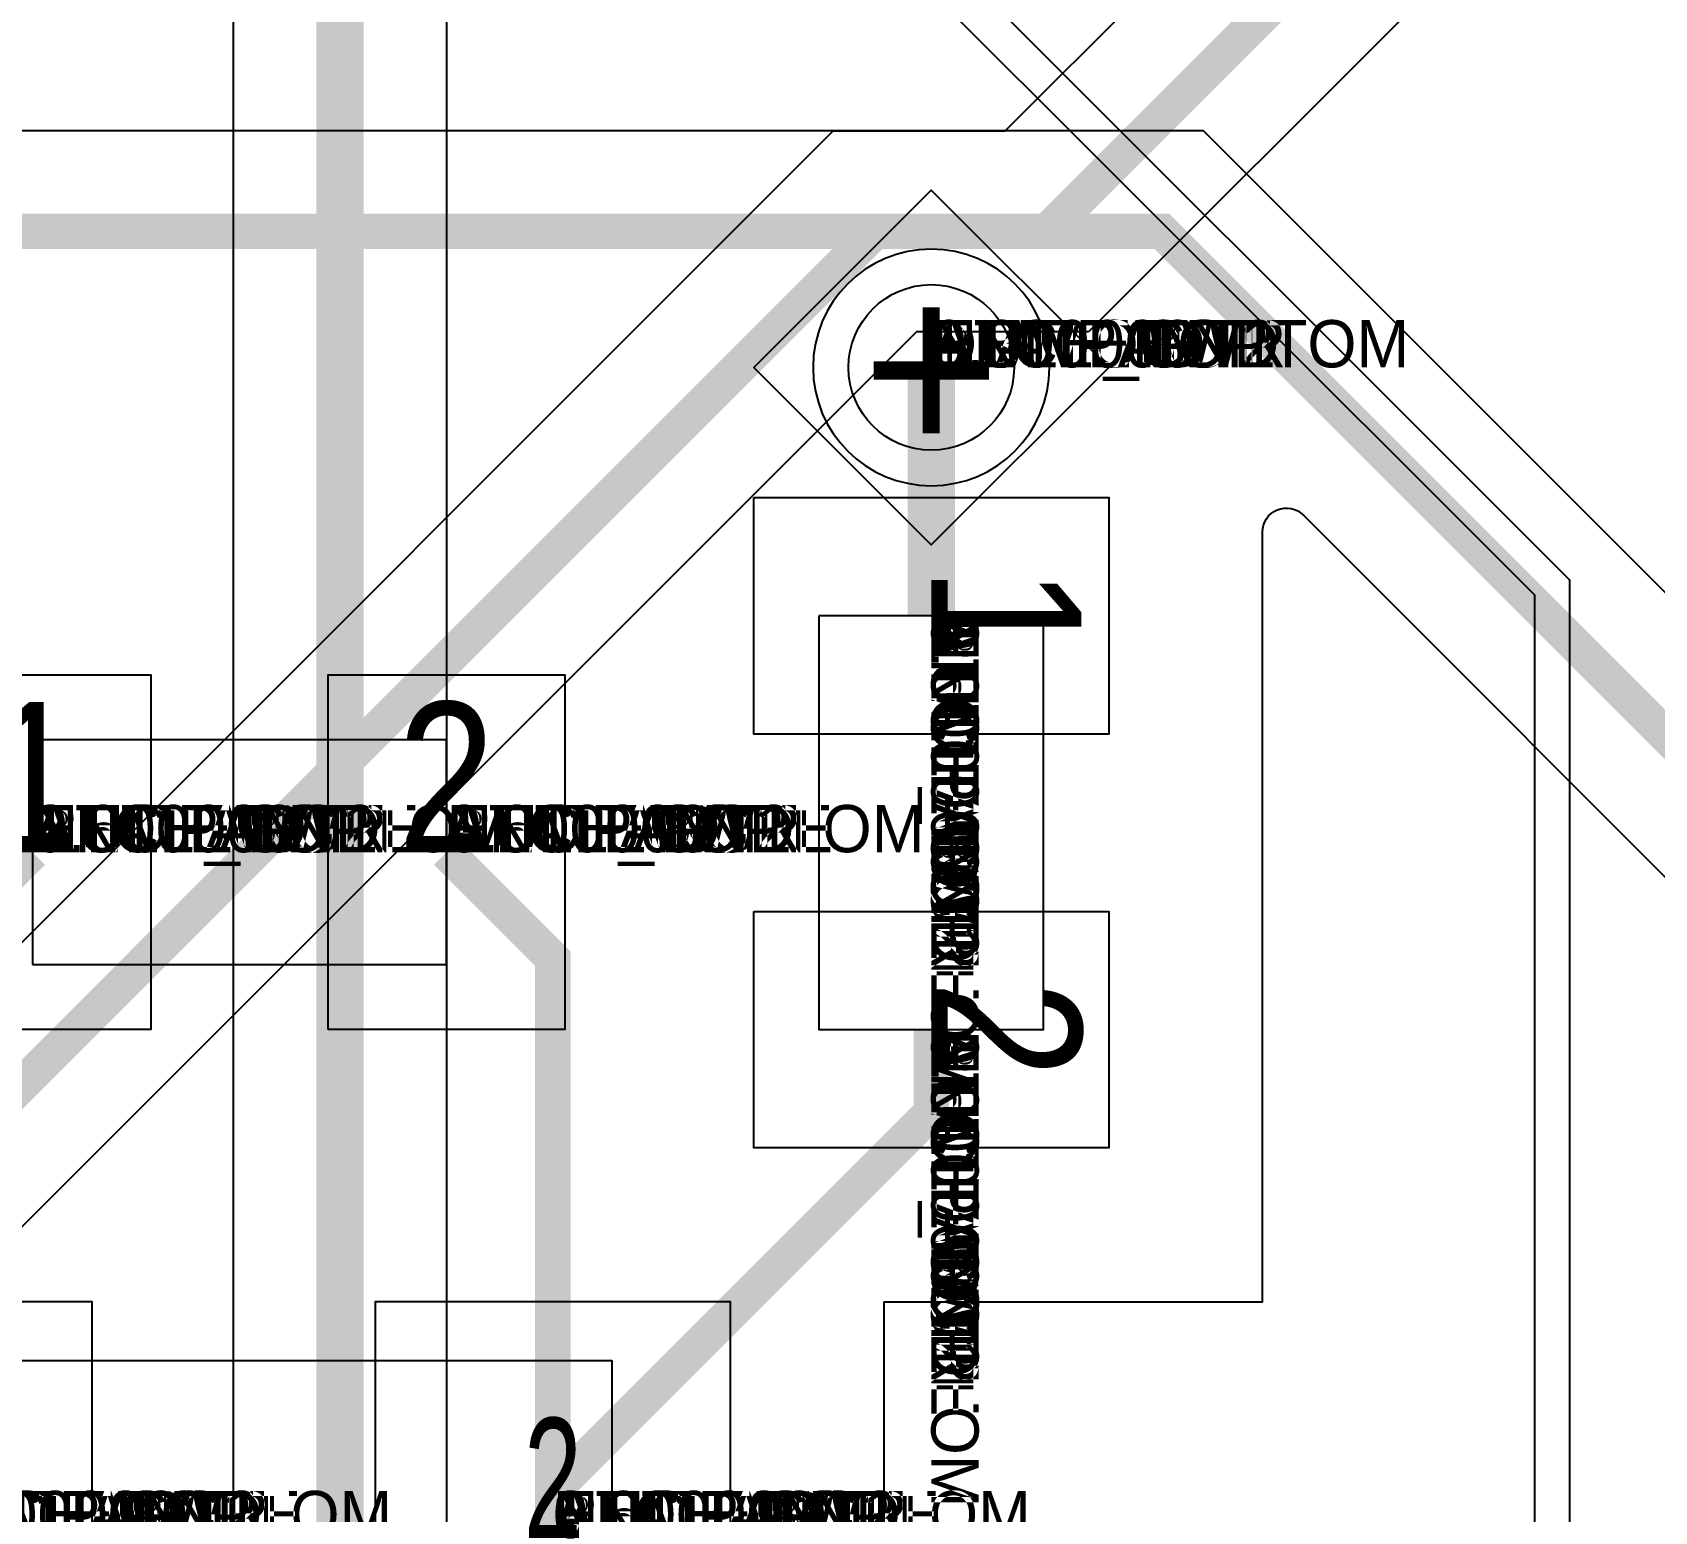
# Model space of a CAD drawing. Extents: x 0 to 323, y 0 to 320.
# Drawn here: x 112.25 to 119.11, y 73.71 to 79.97 of the extents above; entities that cross this region are included whole.
import ezdxf
from ezdxf.enums import TextEntityAlignment as Align

# ---------------------------------------------------------------- set-up
doc = ezdxf.new("R2010")
doc.units = 0
doc.header["$MEASUREMENT"] = 0
doc.layers.get('0').update_dxf_attribs({"linetype": 'CONTINUOUS'})
for name, color, linetype in [('CDN_FIGURES', 7, 'CONTINUOUS'), ('ETCH_BOTTOM', 7, 'CONTINUOUS'), ('ETCH_GND', 3, 'CONTINUOUS'), ('ETCH_INT1', 4, 'CONTINUOUS'), ('ETCH_INT2', 5, 'CONTINUOUS'), ('ETCH_PWR', 6, 'CONTINUOUS'), ('ETCH_TOP', 2, 'CONTINUOUS'), ('MANUFACTURING_NCLEGEND-1-6', 8, 'CONTINUOUS'), ('PACKAGE_GEOMETRY_ASSEMBLY_TOP', 11, 'CONTINUOUS'), ('PACKAGE_GEOMETRY_PIN_NUMBER', 9, 'CONTINUOUS')]:
    doc.layers.add(name, color=color, linetype=linetype)

# ---------------------------------------------------------------- blocks, each defined once
blk = doc.blocks.new('PAD_INFO')
for tag in ['SHAPE_TYPE', 'PAD_HEIGHT', 'PAD_LAYER', 'PAD_TYPE', 'PAD_WIDTH']:
    blk.add_attdef(tag, (0, 0), '', height=0.2)
at = {"flags": 2}
blk.add_attdef('CDN_TYPE', (0, 0), '', height=0.2, dxfattribs=at)
blk = doc.blocks.new('DRILL_INFO')
at = {"flags": 2}
blk.add_attdef('CDN_TYPE', (0, 0), '', height=0.2, dxfattribs=at)
for tag in ['FSHAPE', 'FCHAR', 'DRILL_HEIGHT', 'DIAMETER', 'PLATED', 'DRILL_WIDTH']:
    blk.add_attdef(tag, (0, 0), '', height=0.2)
blk = doc.blocks.new('VIA0700X0300')
at = {"layer": 'ETCH_BOTTOM'}
blk.add_circle((0, 0), 0.35, dxfattribs=at)
at = {"layer": 'ETCH_GND'}
blk.add_circle((0, 0), 0.35, dxfattribs=at)
at = {"layer": 'ETCH_INT1'}
blk.add_circle((0, 0), 0.35, dxfattribs=at)
at = {"layer": 'ETCH_INT2'}
blk.add_circle((0, 0), 0.35, dxfattribs=at)
at = {"layer": 'ETCH_PWR'}
blk.add_circle((0, 0), 0.35, dxfattribs=at)
at = {"layer": 'ETCH_TOP'}
blk.add_circle((0, 0), 0.35, dxfattribs=at)
ref = blk.add_blockref('PAD_INFO', (0, 0))
ref.add_attrib('PAD_LAYER', 'ETCH_TOP', (0, 0), dxfattribs={"height": 0.2})
ref.add_attrib('SHAPE_TYPE', 'NULL', (0, 0), dxfattribs={"height": 0.2})
ref.add_attrib('PAD_TYPE', 'ANTIPAD', (0, 0), dxfattribs={"height": 0.2})
ref.add_attrib('PAD_WIDTH', '0.000000', (0, 0), dxfattribs={"height": 0.2})
ref.add_attrib('PAD_HEIGHT', '0.000000', (0, 0), dxfattribs={"height": 0.2})
ref = blk.add_blockref('PAD_INFO', (0, 0))
ref.add_attrib('PAD_LAYER', 'ETCH_GND', (0, 0), dxfattribs={"height": 0.2})
ref.add_attrib('SHAPE_TYPE', 'NULL', (0, 0), dxfattribs={"height": 0.2})
ref.add_attrib('PAD_TYPE', 'ANTIPAD', (0, 0), dxfattribs={"height": 0.2})
ref.add_attrib('PAD_WIDTH', '0.000000', (0, 0), dxfattribs={"height": 0.2})
ref.add_attrib('PAD_HEIGHT', '0.000000', (0, 0), dxfattribs={"height": 0.2})
ref = blk.add_blockref('PAD_INFO', (0, 0))
ref.add_attrib('PAD_LAYER', 'ETCH_INT1', (0, 0), dxfattribs={"height": 0.2})
ref.add_attrib('SHAPE_TYPE', 'NULL', (0, 0), dxfattribs={"height": 0.2})
ref.add_attrib('PAD_TYPE', 'ANTIPAD', (0, 0), dxfattribs={"height": 0.2})
ref.add_attrib('PAD_WIDTH', '0.000000', (0, 0), dxfattribs={"height": 0.2})
ref.add_attrib('PAD_HEIGHT', '0.000000', (0, 0), dxfattribs={"height": 0.2})
ref = blk.add_blockref('PAD_INFO', (0, 0))
ref.add_attrib('PAD_LAYER', 'ETCH_INT2', (0, 0), dxfattribs={"height": 0.2})
ref.add_attrib('SHAPE_TYPE', 'NULL', (0, 0), dxfattribs={"height": 0.2})
ref.add_attrib('PAD_TYPE', 'ANTIPAD', (0, 0), dxfattribs={"height": 0.2})
ref.add_attrib('PAD_WIDTH', '0.000000', (0, 0), dxfattribs={"height": 0.2})
ref.add_attrib('PAD_HEIGHT', '0.000000', (0, 0), dxfattribs={"height": 0.2})
ref = blk.add_blockref('PAD_INFO', (0, 0))
ref.add_attrib('PAD_LAYER', 'ETCH_PWR', (0, 0), dxfattribs={"height": 0.2})
ref.add_attrib('SHAPE_TYPE', 'NULL', (0, 0), dxfattribs={"height": 0.2})
ref.add_attrib('PAD_TYPE', 'ANTIPAD', (0, 0), dxfattribs={"height": 0.2})
ref.add_attrib('PAD_WIDTH', '0.000000', (0, 0), dxfattribs={"height": 0.2})
ref.add_attrib('PAD_HEIGHT', '0.000000', (0, 0), dxfattribs={"height": 0.2})
ref = blk.add_blockref('PAD_INFO', (0, 0))
ref.add_attrib('PAD_LAYER', 'ETCH_BOTTOM', (0, 0), dxfattribs={"height": 0.2})
ref.add_attrib('SHAPE_TYPE', 'NULL', (0, 0), dxfattribs={"height": 0.2})
ref.add_attrib('PAD_TYPE', 'ANTIPAD', (0, 0), dxfattribs={"height": 0.2})
ref.add_attrib('PAD_WIDTH', '0.000000', (0, 0), dxfattribs={"height": 0.2})
ref.add_attrib('PAD_HEIGHT', '0.000000', (0, 0), dxfattribs={"height": 0.2})
ref = blk.add_blockref('PAD_INFO', (0, 0))
ref.add_attrib('PAD_LAYER', 'ETCH_TOP', (0, 0), dxfattribs={"height": 0.2})
ref.add_attrib('SHAPE_TYPE', 'NULL', (0, 0), dxfattribs={"height": 0.2})
ref.add_attrib('PAD_TYPE', 'THERMAL', (0, 0), dxfattribs={"height": 0.2})
ref.add_attrib('PAD_WIDTH', '0.000000', (0, 0), dxfattribs={"height": 0.2})
ref.add_attrib('PAD_HEIGHT', '0.000000', (0, 0), dxfattribs={"height": 0.2})
ref = blk.add_blockref('PAD_INFO', (0, 0))
ref.add_attrib('PAD_LAYER', 'ETCH_GND', (0, 0), dxfattribs={"height": 0.2})
ref.add_attrib('SHAPE_TYPE', 'NULL', (0, 0), dxfattribs={"height": 0.2})
ref.add_attrib('PAD_TYPE', 'THERMAL', (0, 0), dxfattribs={"height": 0.2})
ref.add_attrib('PAD_WIDTH', '0.000000', (0, 0), dxfattribs={"height": 0.2})
ref.add_attrib('PAD_HEIGHT', '0.000000', (0, 0), dxfattribs={"height": 0.2})
ref = blk.add_blockref('PAD_INFO', (0, 0))
ref.add_attrib('PAD_LAYER', 'ETCH_INT1', (0, 0), dxfattribs={"height": 0.2})
ref.add_attrib('SHAPE_TYPE', 'NULL', (0, 0), dxfattribs={"height": 0.2})
ref.add_attrib('PAD_TYPE', 'THERMAL', (0, 0), dxfattribs={"height": 0.2})
ref.add_attrib('PAD_WIDTH', '0.000000', (0, 0), dxfattribs={"height": 0.2})
ref.add_attrib('PAD_HEIGHT', '0.000000', (0, 0), dxfattribs={"height": 0.2})
ref = blk.add_blockref('PAD_INFO', (0, 0))
ref.add_attrib('PAD_LAYER', 'ETCH_INT2', (0, 0), dxfattribs={"height": 0.2})
ref.add_attrib('SHAPE_TYPE', 'NULL', (0, 0), dxfattribs={"height": 0.2})
ref.add_attrib('PAD_TYPE', 'THERMAL', (0, 0), dxfattribs={"height": 0.2})
ref.add_attrib('PAD_WIDTH', '0.000000', (0, 0), dxfattribs={"height": 0.2})
ref.add_attrib('PAD_HEIGHT', '0.000000', (0, 0), dxfattribs={"height": 0.2})
ref = blk.add_blockref('PAD_INFO', (0, 0))
ref.add_attrib('PAD_LAYER', 'ETCH_PWR', (0, 0), dxfattribs={"height": 0.2})
ref.add_attrib('SHAPE_TYPE', 'NULL', (0, 0), dxfattribs={"height": 0.2})
ref.add_attrib('PAD_TYPE', 'THERMAL', (0, 0), dxfattribs={"height": 0.2})
ref.add_attrib('PAD_WIDTH', '0.000000', (0, 0), dxfattribs={"height": 0.2})
ref.add_attrib('PAD_HEIGHT', '0.000000', (0, 0), dxfattribs={"height": 0.2})
ref = blk.add_blockref('PAD_INFO', (0, 0))
ref.add_attrib('PAD_LAYER', 'ETCH_BOTTOM', (0, 0), dxfattribs={"height": 0.2})
ref.add_attrib('SHAPE_TYPE', 'NULL', (0, 0), dxfattribs={"height": 0.2})
ref.add_attrib('PAD_TYPE', 'THERMAL', (0, 0), dxfattribs={"height": 0.2})
ref.add_attrib('PAD_WIDTH', '0.000000', (0, 0), dxfattribs={"height": 0.2})
ref.add_attrib('PAD_HEIGHT', '0.000000', (0, 0), dxfattribs={"height": 0.2})
ref = blk.add_blockref('PAD_INFO', (0, 0))
ref.add_attrib('PAD_LAYER', 'ETCH_TOP', (0, 0), dxfattribs={"height": 0.2})
ref.add_attrib('SHAPE_TYPE', 'CIRCLE', (0, 0), dxfattribs={"height": 0.2})
ref.add_attrib('PAD_TYPE', 'REGULAR', (0, 0), dxfattribs={"height": 0.2})
ref.add_attrib('PAD_WIDTH', '0.700000', (0, 0), dxfattribs={"height": 0.2})
ref.add_attrib('PAD_HEIGHT', '0.700000', (0, 0), dxfattribs={"height": 0.2})
ref = blk.add_blockref('PAD_INFO', (0, 0))
ref.add_attrib('PAD_LAYER', 'ETCH_GND', (0, 0), dxfattribs={"height": 0.2})
ref.add_attrib('SHAPE_TYPE', 'CIRCLE', (0, 0), dxfattribs={"height": 0.2})
ref.add_attrib('PAD_TYPE', 'REGULAR', (0, 0), dxfattribs={"height": 0.2})
ref.add_attrib('PAD_WIDTH', '0.700000', (0, 0), dxfattribs={"height": 0.2})
ref.add_attrib('PAD_HEIGHT', '0.700000', (0, 0), dxfattribs={"height": 0.2})
ref = blk.add_blockref('PAD_INFO', (0, 0))
ref.add_attrib('PAD_LAYER', 'ETCH_INT1', (0, 0), dxfattribs={"height": 0.2})
ref.add_attrib('SHAPE_TYPE', 'CIRCLE', (0, 0), dxfattribs={"height": 0.2})
ref.add_attrib('PAD_TYPE', 'REGULAR', (0, 0), dxfattribs={"height": 0.2})
ref.add_attrib('PAD_WIDTH', '0.700000', (0, 0), dxfattribs={"height": 0.2})
ref.add_attrib('PAD_HEIGHT', '0.700000', (0, 0), dxfattribs={"height": 0.2})
ref = blk.add_blockref('PAD_INFO', (0, 0))
ref.add_attrib('PAD_LAYER', 'ETCH_INT2', (0, 0), dxfattribs={"height": 0.2})
ref.add_attrib('SHAPE_TYPE', 'CIRCLE', (0, 0), dxfattribs={"height": 0.2})
ref.add_attrib('PAD_TYPE', 'REGULAR', (0, 0), dxfattribs={"height": 0.2})
ref.add_attrib('PAD_WIDTH', '0.700000', (0, 0), dxfattribs={"height": 0.2})
ref.add_attrib('PAD_HEIGHT', '0.700000', (0, 0), dxfattribs={"height": 0.2})
ref = blk.add_blockref('PAD_INFO', (0, 0))
ref.add_attrib('PAD_LAYER', 'ETCH_PWR', (0, 0), dxfattribs={"height": 0.2})
ref.add_attrib('SHAPE_TYPE', 'CIRCLE', (0, 0), dxfattribs={"height": 0.2})
ref.add_attrib('PAD_TYPE', 'REGULAR', (0, 0), dxfattribs={"height": 0.2})
ref.add_attrib('PAD_WIDTH', '0.700000', (0, 0), dxfattribs={"height": 0.2})
ref.add_attrib('PAD_HEIGHT', '0.700000', (0, 0), dxfattribs={"height": 0.2})
ref = blk.add_blockref('PAD_INFO', (0, 0))
ref.add_attrib('PAD_LAYER', 'ETCH_BOTTOM', (0, 0), dxfattribs={"height": 0.2})
ref.add_attrib('SHAPE_TYPE', 'CIRCLE', (0, 0), dxfattribs={"height": 0.2})
ref.add_attrib('PAD_TYPE', 'REGULAR', (0, 0), dxfattribs={"height": 0.2})
ref.add_attrib('PAD_WIDTH', '0.700000', (0, 0), dxfattribs={"height": 0.2})
ref.add_attrib('PAD_HEIGHT', '0.700000', (0, 0), dxfattribs={"height": 0.2})
ref = blk.add_blockref('DRILL_INFO', (0, 0))
ref.add_attrib('DIAMETER', '0.300000', (0, 0), dxfattribs={"height": 0.2})
ref.add_attrib('PLATED', 'PLATED', (0, 0), dxfattribs={"height": 0.2})
ref.add_attrib('FSHAPE', 'DIAMOND', (0, 0), dxfattribs={"height": 0.2})
ref.add_attrib('FCHAR', '+', (0, 0), dxfattribs={"height": 0.2})
ref.add_attrib('DRILL_WIDTH', '1.500000', (0, 0), dxfattribs={"height": 0.2})
ref.add_attrib('DRILL_HEIGHT', '1.500000', (0, 0), dxfattribs={"height": 0.2})
for tag in ['CDN_TYPE', 'PIN']:
    blk.add_attdef(tag, (0, 0), '', height=0.2)
at = {"flags": 2}
for tag in ['PSTKNAME', 'BBV']:
    blk.add_attdef(tag, (0, 0), '', height=0.2, dxfattribs=at)
blk = doc.blocks.new('FIGURE_DIAMOND')
at = {"layer": 'CDN_FIGURES'}
blk.add_lwpolyline([(-0.5, 0), (0, 0.5), (0.5, 0), (0, -0.5)], close=True, dxfattribs=at)
blk = doc.blocks.new('RC1500X2000TS')
at = {"layer": 'ETCH_TOP'}
blk.add_lwpolyline([(-0.75, -1), (-0.75, 1), (0.75, 1), (0.75, -1)], close=True, dxfattribs=at)
ref = blk.add_blockref('PAD_INFO', (0, 0))
ref.add_attrib('PAD_LAYER', 'ETCH_TOP', (0, 0), dxfattribs={"height": 0.2})
ref.add_attrib('SHAPE_TYPE', 'NULL', (0, 0), dxfattribs={"height": 0.2})
ref.add_attrib('PAD_TYPE', 'ANTIPAD', (0, 0), dxfattribs={"height": 0.2})
ref.add_attrib('PAD_WIDTH', '0.000000', (0, 0), dxfattribs={"height": 0.2})
ref.add_attrib('PAD_HEIGHT', '0.000000', (0, 0), dxfattribs={"height": 0.2})
ref = blk.add_blockref('PAD_INFO', (0, 0))
ref.add_attrib('PAD_LAYER', 'ETCH_GND', (0, 0), dxfattribs={"height": 0.2})
ref.add_attrib('SHAPE_TYPE', 'NULL', (0, 0), dxfattribs={"height": 0.2})
ref.add_attrib('PAD_TYPE', 'ANTIPAD', (0, 0), dxfattribs={"height": 0.2})
ref.add_attrib('PAD_WIDTH', '0.000000', (0, 0), dxfattribs={"height": 0.2})
ref.add_attrib('PAD_HEIGHT', '0.000000', (0, 0), dxfattribs={"height": 0.2})
ref = blk.add_blockref('PAD_INFO', (0, 0))
ref.add_attrib('PAD_LAYER', 'ETCH_INT1', (0, 0), dxfattribs={"height": 0.2})
ref.add_attrib('SHAPE_TYPE', 'NULL', (0, 0), dxfattribs={"height": 0.2})
ref.add_attrib('PAD_TYPE', 'ANTIPAD', (0, 0), dxfattribs={"height": 0.2})
ref.add_attrib('PAD_WIDTH', '0.000000', (0, 0), dxfattribs={"height": 0.2})
ref.add_attrib('PAD_HEIGHT', '0.000000', (0, 0), dxfattribs={"height": 0.2})
ref = blk.add_blockref('PAD_INFO', (0, 0))
ref.add_attrib('PAD_LAYER', 'ETCH_INT2', (0, 0), dxfattribs={"height": 0.2})
ref.add_attrib('SHAPE_TYPE', 'NULL', (0, 0), dxfattribs={"height": 0.2})
ref.add_attrib('PAD_TYPE', 'ANTIPAD', (0, 0), dxfattribs={"height": 0.2})
ref.add_attrib('PAD_WIDTH', '0.000000', (0, 0), dxfattribs={"height": 0.2})
ref.add_attrib('PAD_HEIGHT', '0.000000', (0, 0), dxfattribs={"height": 0.2})
ref = blk.add_blockref('PAD_INFO', (0, 0))
ref.add_attrib('PAD_LAYER', 'ETCH_PWR', (0, 0), dxfattribs={"height": 0.2})
ref.add_attrib('SHAPE_TYPE', 'NULL', (0, 0), dxfattribs={"height": 0.2})
ref.add_attrib('PAD_TYPE', 'ANTIPAD', (0, 0), dxfattribs={"height": 0.2})
ref.add_attrib('PAD_WIDTH', '0.000000', (0, 0), dxfattribs={"height": 0.2})
ref.add_attrib('PAD_HEIGHT', '0.000000', (0, 0), dxfattribs={"height": 0.2})
ref = blk.add_blockref('PAD_INFO', (0, 0))
ref.add_attrib('PAD_LAYER', 'ETCH_BOTTOM', (0, 0), dxfattribs={"height": 0.2})
ref.add_attrib('SHAPE_TYPE', 'NULL', (0, 0), dxfattribs={"height": 0.2})
ref.add_attrib('PAD_TYPE', 'ANTIPAD', (0, 0), dxfattribs={"height": 0.2})
ref.add_attrib('PAD_WIDTH', '0.000000', (0, 0), dxfattribs={"height": 0.2})
ref.add_attrib('PAD_HEIGHT', '0.000000', (0, 0), dxfattribs={"height": 0.2})
ref = blk.add_blockref('PAD_INFO', (0, 0))
ref.add_attrib('PAD_LAYER', 'ETCH_TOP', (0, 0), dxfattribs={"height": 0.2})
ref.add_attrib('SHAPE_TYPE', 'NULL', (0, 0), dxfattribs={"height": 0.2})
ref.add_attrib('PAD_TYPE', 'THERMAL', (0, 0), dxfattribs={"height": 0.2})
ref.add_attrib('PAD_WIDTH', '0.000000', (0, 0), dxfattribs={"height": 0.2})
ref.add_attrib('PAD_HEIGHT', '0.000000', (0, 0), dxfattribs={"height": 0.2})
ref = blk.add_blockref('PAD_INFO', (0, 0))
ref.add_attrib('PAD_LAYER', 'ETCH_GND', (0, 0), dxfattribs={"height": 0.2})
ref.add_attrib('SHAPE_TYPE', 'NULL', (0, 0), dxfattribs={"height": 0.2})
ref.add_attrib('PAD_TYPE', 'THERMAL', (0, 0), dxfattribs={"height": 0.2})
ref.add_attrib('PAD_WIDTH', '0.000000', (0, 0), dxfattribs={"height": 0.2})
ref.add_attrib('PAD_HEIGHT', '0.000000', (0, 0), dxfattribs={"height": 0.2})
ref = blk.add_blockref('PAD_INFO', (0, 0))
ref.add_attrib('PAD_LAYER', 'ETCH_INT1', (0, 0), dxfattribs={"height": 0.2})
ref.add_attrib('SHAPE_TYPE', 'NULL', (0, 0), dxfattribs={"height": 0.2})
ref.add_attrib('PAD_TYPE', 'THERMAL', (0, 0), dxfattribs={"height": 0.2})
ref.add_attrib('PAD_WIDTH', '0.000000', (0, 0), dxfattribs={"height": 0.2})
ref.add_attrib('PAD_HEIGHT', '0.000000', (0, 0), dxfattribs={"height": 0.2})
ref = blk.add_blockref('PAD_INFO', (0, 0))
ref.add_attrib('PAD_LAYER', 'ETCH_INT2', (0, 0), dxfattribs={"height": 0.2})
ref.add_attrib('SHAPE_TYPE', 'NULL', (0, 0), dxfattribs={"height": 0.2})
ref.add_attrib('PAD_TYPE', 'THERMAL', (0, 0), dxfattribs={"height": 0.2})
ref.add_attrib('PAD_WIDTH', '0.000000', (0, 0), dxfattribs={"height": 0.2})
ref.add_attrib('PAD_HEIGHT', '0.000000', (0, 0), dxfattribs={"height": 0.2})
ref = blk.add_blockref('PAD_INFO', (0, 0))
ref.add_attrib('PAD_LAYER', 'ETCH_PWR', (0, 0), dxfattribs={"height": 0.2})
ref.add_attrib('SHAPE_TYPE', 'NULL', (0, 0), dxfattribs={"height": 0.2})
ref.add_attrib('PAD_TYPE', 'THERMAL', (0, 0), dxfattribs={"height": 0.2})
ref.add_attrib('PAD_WIDTH', '0.000000', (0, 0), dxfattribs={"height": 0.2})
ref.add_attrib('PAD_HEIGHT', '0.000000', (0, 0), dxfattribs={"height": 0.2})
ref = blk.add_blockref('PAD_INFO', (0, 0))
ref.add_attrib('PAD_LAYER', 'ETCH_BOTTOM', (0, 0), dxfattribs={"height": 0.2})
ref.add_attrib('SHAPE_TYPE', 'NULL', (0, 0), dxfattribs={"height": 0.2})
ref.add_attrib('PAD_TYPE', 'THERMAL', (0, 0), dxfattribs={"height": 0.2})
ref.add_attrib('PAD_WIDTH', '0.000000', (0, 0), dxfattribs={"height": 0.2})
ref.add_attrib('PAD_HEIGHT', '0.000000', (0, 0), dxfattribs={"height": 0.2})
ref = blk.add_blockref('PAD_INFO', (0, 0))
ref.add_attrib('PAD_LAYER', 'ETCH_GND', (0, 0), dxfattribs={"height": 0.2})
ref.add_attrib('SHAPE_TYPE', 'NULL', (0, 0), dxfattribs={"height": 0.2})
ref.add_attrib('PAD_TYPE', 'REGULAR', (0, 0), dxfattribs={"height": 0.2})
ref.add_attrib('PAD_WIDTH', '0.000000', (0, 0), dxfattribs={"height": 0.2})
ref.add_attrib('PAD_HEIGHT', '0.000000', (0, 0), dxfattribs={"height": 0.2})
ref = blk.add_blockref('PAD_INFO', (0, 0))
ref.add_attrib('PAD_LAYER', 'ETCH_INT1', (0, 0), dxfattribs={"height": 0.2})
ref.add_attrib('SHAPE_TYPE', 'NULL', (0, 0), dxfattribs={"height": 0.2})
ref.add_attrib('PAD_TYPE', 'REGULAR', (0, 0), dxfattribs={"height": 0.2})
ref.add_attrib('PAD_WIDTH', '0.000000', (0, 0), dxfattribs={"height": 0.2})
ref.add_attrib('PAD_HEIGHT', '0.000000', (0, 0), dxfattribs={"height": 0.2})
ref = blk.add_blockref('PAD_INFO', (0, 0))
ref.add_attrib('PAD_LAYER', 'ETCH_INT2', (0, 0), dxfattribs={"height": 0.2})
ref.add_attrib('SHAPE_TYPE', 'NULL', (0, 0), dxfattribs={"height": 0.2})
ref.add_attrib('PAD_TYPE', 'REGULAR', (0, 0), dxfattribs={"height": 0.2})
ref.add_attrib('PAD_WIDTH', '0.000000', (0, 0), dxfattribs={"height": 0.2})
ref.add_attrib('PAD_HEIGHT', '0.000000', (0, 0), dxfattribs={"height": 0.2})
ref = blk.add_blockref('PAD_INFO', (0, 0))
ref.add_attrib('PAD_LAYER', 'ETCH_PWR', (0, 0), dxfattribs={"height": 0.2})
ref.add_attrib('SHAPE_TYPE', 'NULL', (0, 0), dxfattribs={"height": 0.2})
ref.add_attrib('PAD_TYPE', 'REGULAR', (0, 0), dxfattribs={"height": 0.2})
ref.add_attrib('PAD_WIDTH', '0.000000', (0, 0), dxfattribs={"height": 0.2})
ref.add_attrib('PAD_HEIGHT', '0.000000', (0, 0), dxfattribs={"height": 0.2})
ref = blk.add_blockref('PAD_INFO', (0, 0))
ref.add_attrib('PAD_LAYER', 'ETCH_BOTTOM', (0, 0), dxfattribs={"height": 0.2})
ref.add_attrib('SHAPE_TYPE', 'NULL', (0, 0), dxfattribs={"height": 0.2})
ref.add_attrib('PAD_TYPE', 'REGULAR', (0, 0), dxfattribs={"height": 0.2})
ref.add_attrib('PAD_WIDTH', '0.000000', (0, 0), dxfattribs={"height": 0.2})
ref.add_attrib('PAD_HEIGHT', '0.000000', (0, 0), dxfattribs={"height": 0.2})
ref = blk.add_blockref('DRILL_INFO', (0, 0))
ref.add_attrib('DIAMETER', '0.000000', (0, 0), dxfattribs={"height": 0.2})
ref.add_attrib('PLATED', 'PLATED', (0, 0), dxfattribs={"height": 0.2})
ref.add_attrib('FSHAPE', 'NULL', (0, 0), dxfattribs={"height": 0.2})
ref.add_attrib('DRILL_WIDTH', '0.000000', (0, 0), dxfattribs={"height": 0.2})
ref.add_attrib('DRILL_HEIGHT', '0.000000', (0, 0), dxfattribs={"height": 0.2})
ref = blk.add_blockref('PAD_INFO', (0, 0))
ref.add_attrib('PAD_LAYER', 'ETCH_TOP', (0, 0), dxfattribs={"height": 0.2})
ref.add_attrib('SHAPE_TYPE', 'RECTANGLE', (0, 0), dxfattribs={"height": 0.2})
ref.add_attrib('PAD_TYPE', 'REGULAR', (0, 0), dxfattribs={"height": 0.2})
ref.add_attrib('PAD_WIDTH', '1.500000', (0, 0), dxfattribs={"height": 0.2})
ref.add_attrib('PAD_HEIGHT', '2.000000', (0, 0), dxfattribs={"height": 0.2})
for tag in ['CDN_TYPE', 'PIN']:
    blk.add_attdef(tag, (0, 0), '', height=0.2)
at = {"flags": 2}
for tag in ['PSTKNAME', 'BBV']:
    blk.add_attdef(tag, (0, 0), '', height=0.2, dxfattribs=at)
blk = doc.blocks.new('F843')
at = {"layer": 'PACKAGE_GEOMETRY_ASSEMBLY_TOP'}
blk.add_lwpolyline([(-0.25, -0.75), (2.95, -0.75), (2.95, 0.75), (-0.25, 0.75)], close=True, dxfattribs=at)
at = {"layer": 'ETCH_TOP'}
ref = blk.add_blockref('RC1500X2000TS', (0, 0), dxfattribs=at)
ref.add_attrib('CDN_TYPE', 'PIN', (0, 0), dxfattribs={"height": 0.2})
ref.add_attrib('PIN', '1', (0, 0), dxfattribs={"height": 0.2})
ref = blk.add_blockref('RC1500X2000TS', (2.7, 0), dxfattribs=at)
ref.add_attrib('CDN_TYPE', 'PIN', (0, 0), dxfattribs={"height": 0.2})
ref.add_attrib('PIN', '2', (0, 0), dxfattribs={"height": 0.2})
at = {"flags": 2}
for tag in ['SYMBOL_TYPE', 'CDN_TYPE', 'REFDES']:
    blk.add_attdef(tag, (0, 0), '', height=0.2, dxfattribs=at)
blk = doc.blocks.new('RC1000X1500TS')
at = {"layer": 'ETCH_TOP'}
blk.add_lwpolyline([(-0.5, -0.75), (-0.5, 0.75), (0.5, 0.75), (0.5, -0.75)], close=True, dxfattribs=at)
ref = blk.add_blockref('PAD_INFO', (0, 0))
ref.add_attrib('PAD_LAYER', 'ETCH_TOP', (0, 0), dxfattribs={"height": 0.2})
ref.add_attrib('SHAPE_TYPE', 'NULL', (0, 0), dxfattribs={"height": 0.2})
ref.add_attrib('PAD_TYPE', 'ANTIPAD', (0, 0), dxfattribs={"height": 0.2})
ref.add_attrib('PAD_WIDTH', '0.000000', (0, 0), dxfattribs={"height": 0.2})
ref.add_attrib('PAD_HEIGHT', '0.000000', (0, 0), dxfattribs={"height": 0.2})
ref = blk.add_blockref('PAD_INFO', (0, 0))
ref.add_attrib('PAD_LAYER', 'ETCH_GND', (0, 0), dxfattribs={"height": 0.2})
ref.add_attrib('SHAPE_TYPE', 'NULL', (0, 0), dxfattribs={"height": 0.2})
ref.add_attrib('PAD_TYPE', 'ANTIPAD', (0, 0), dxfattribs={"height": 0.2})
ref.add_attrib('PAD_WIDTH', '0.000000', (0, 0), dxfattribs={"height": 0.2})
ref.add_attrib('PAD_HEIGHT', '0.000000', (0, 0), dxfattribs={"height": 0.2})
ref = blk.add_blockref('PAD_INFO', (0, 0))
ref.add_attrib('PAD_LAYER', 'ETCH_INT1', (0, 0), dxfattribs={"height": 0.2})
ref.add_attrib('SHAPE_TYPE', 'NULL', (0, 0), dxfattribs={"height": 0.2})
ref.add_attrib('PAD_TYPE', 'ANTIPAD', (0, 0), dxfattribs={"height": 0.2})
ref.add_attrib('PAD_WIDTH', '0.000000', (0, 0), dxfattribs={"height": 0.2})
ref.add_attrib('PAD_HEIGHT', '0.000000', (0, 0), dxfattribs={"height": 0.2})
ref = blk.add_blockref('PAD_INFO', (0, 0))
ref.add_attrib('PAD_LAYER', 'ETCH_INT2', (0, 0), dxfattribs={"height": 0.2})
ref.add_attrib('SHAPE_TYPE', 'NULL', (0, 0), dxfattribs={"height": 0.2})
ref.add_attrib('PAD_TYPE', 'ANTIPAD', (0, 0), dxfattribs={"height": 0.2})
ref.add_attrib('PAD_WIDTH', '0.000000', (0, 0), dxfattribs={"height": 0.2})
ref.add_attrib('PAD_HEIGHT', '0.000000', (0, 0), dxfattribs={"height": 0.2})
ref = blk.add_blockref('PAD_INFO', (0, 0))
ref.add_attrib('PAD_LAYER', 'ETCH_PWR', (0, 0), dxfattribs={"height": 0.2})
ref.add_attrib('SHAPE_TYPE', 'NULL', (0, 0), dxfattribs={"height": 0.2})
ref.add_attrib('PAD_TYPE', 'ANTIPAD', (0, 0), dxfattribs={"height": 0.2})
ref.add_attrib('PAD_WIDTH', '0.000000', (0, 0), dxfattribs={"height": 0.2})
ref.add_attrib('PAD_HEIGHT', '0.000000', (0, 0), dxfattribs={"height": 0.2})
ref = blk.add_blockref('PAD_INFO', (0, 0))
ref.add_attrib('PAD_LAYER', 'ETCH_BOTTOM', (0, 0), dxfattribs={"height": 0.2})
ref.add_attrib('SHAPE_TYPE', 'NULL', (0, 0), dxfattribs={"height": 0.2})
ref.add_attrib('PAD_TYPE', 'ANTIPAD', (0, 0), dxfattribs={"height": 0.2})
ref.add_attrib('PAD_WIDTH', '0.000000', (0, 0), dxfattribs={"height": 0.2})
ref.add_attrib('PAD_HEIGHT', '0.000000', (0, 0), dxfattribs={"height": 0.2})
ref = blk.add_blockref('PAD_INFO', (0, 0))
ref.add_attrib('PAD_LAYER', 'ETCH_TOP', (0, 0), dxfattribs={"height": 0.2})
ref.add_attrib('SHAPE_TYPE', 'NULL', (0, 0), dxfattribs={"height": 0.2})
ref.add_attrib('PAD_TYPE', 'THERMAL', (0, 0), dxfattribs={"height": 0.2})
ref.add_attrib('PAD_WIDTH', '0.000000', (0, 0), dxfattribs={"height": 0.2})
ref.add_attrib('PAD_HEIGHT', '0.000000', (0, 0), dxfattribs={"height": 0.2})
ref = blk.add_blockref('PAD_INFO', (0, 0))
ref.add_attrib('PAD_LAYER', 'ETCH_GND', (0, 0), dxfattribs={"height": 0.2})
ref.add_attrib('SHAPE_TYPE', 'NULL', (0, 0), dxfattribs={"height": 0.2})
ref.add_attrib('PAD_TYPE', 'THERMAL', (0, 0), dxfattribs={"height": 0.2})
ref.add_attrib('PAD_WIDTH', '0.000000', (0, 0), dxfattribs={"height": 0.2})
ref.add_attrib('PAD_HEIGHT', '0.000000', (0, 0), dxfattribs={"height": 0.2})
ref = blk.add_blockref('PAD_INFO', (0, 0))
ref.add_attrib('PAD_LAYER', 'ETCH_INT1', (0, 0), dxfattribs={"height": 0.2})
ref.add_attrib('SHAPE_TYPE', 'NULL', (0, 0), dxfattribs={"height": 0.2})
ref.add_attrib('PAD_TYPE', 'THERMAL', (0, 0), dxfattribs={"height": 0.2})
ref.add_attrib('PAD_WIDTH', '0.000000', (0, 0), dxfattribs={"height": 0.2})
ref.add_attrib('PAD_HEIGHT', '0.000000', (0, 0), dxfattribs={"height": 0.2})
ref = blk.add_blockref('PAD_INFO', (0, 0))
ref.add_attrib('PAD_LAYER', 'ETCH_INT2', (0, 0), dxfattribs={"height": 0.2})
ref.add_attrib('SHAPE_TYPE', 'NULL', (0, 0), dxfattribs={"height": 0.2})
ref.add_attrib('PAD_TYPE', 'THERMAL', (0, 0), dxfattribs={"height": 0.2})
ref.add_attrib('PAD_WIDTH', '0.000000', (0, 0), dxfattribs={"height": 0.2})
ref.add_attrib('PAD_HEIGHT', '0.000000', (0, 0), dxfattribs={"height": 0.2})
ref = blk.add_blockref('PAD_INFO', (0, 0))
ref.add_attrib('PAD_LAYER', 'ETCH_PWR', (0, 0), dxfattribs={"height": 0.2})
ref.add_attrib('SHAPE_TYPE', 'NULL', (0, 0), dxfattribs={"height": 0.2})
ref.add_attrib('PAD_TYPE', 'THERMAL', (0, 0), dxfattribs={"height": 0.2})
ref.add_attrib('PAD_WIDTH', '0.000000', (0, 0), dxfattribs={"height": 0.2})
ref.add_attrib('PAD_HEIGHT', '0.000000', (0, 0), dxfattribs={"height": 0.2})
ref = blk.add_blockref('PAD_INFO', (0, 0))
ref.add_attrib('PAD_LAYER', 'ETCH_BOTTOM', (0, 0), dxfattribs={"height": 0.2})
ref.add_attrib('SHAPE_TYPE', 'NULL', (0, 0), dxfattribs={"height": 0.2})
ref.add_attrib('PAD_TYPE', 'THERMAL', (0, 0), dxfattribs={"height": 0.2})
ref.add_attrib('PAD_WIDTH', '0.000000', (0, 0), dxfattribs={"height": 0.2})
ref.add_attrib('PAD_HEIGHT', '0.000000', (0, 0), dxfattribs={"height": 0.2})
ref = blk.add_blockref('PAD_INFO', (0, 0))
ref.add_attrib('PAD_LAYER', 'ETCH_GND', (0, 0), dxfattribs={"height": 0.2})
ref.add_attrib('SHAPE_TYPE', 'NULL', (0, 0), dxfattribs={"height": 0.2})
ref.add_attrib('PAD_TYPE', 'REGULAR', (0, 0), dxfattribs={"height": 0.2})
ref.add_attrib('PAD_WIDTH', '0.000000', (0, 0), dxfattribs={"height": 0.2})
ref.add_attrib('PAD_HEIGHT', '0.000000', (0, 0), dxfattribs={"height": 0.2})
ref = blk.add_blockref('PAD_INFO', (0, 0))
ref.add_attrib('PAD_LAYER', 'ETCH_INT1', (0, 0), dxfattribs={"height": 0.2})
ref.add_attrib('SHAPE_TYPE', 'NULL', (0, 0), dxfattribs={"height": 0.2})
ref.add_attrib('PAD_TYPE', 'REGULAR', (0, 0), dxfattribs={"height": 0.2})
ref.add_attrib('PAD_WIDTH', '0.000000', (0, 0), dxfattribs={"height": 0.2})
ref.add_attrib('PAD_HEIGHT', '0.000000', (0, 0), dxfattribs={"height": 0.2})
ref = blk.add_blockref('PAD_INFO', (0, 0))
ref.add_attrib('PAD_LAYER', 'ETCH_INT2', (0, 0), dxfattribs={"height": 0.2})
ref.add_attrib('SHAPE_TYPE', 'NULL', (0, 0), dxfattribs={"height": 0.2})
ref.add_attrib('PAD_TYPE', 'REGULAR', (0, 0), dxfattribs={"height": 0.2})
ref.add_attrib('PAD_WIDTH', '0.000000', (0, 0), dxfattribs={"height": 0.2})
ref.add_attrib('PAD_HEIGHT', '0.000000', (0, 0), dxfattribs={"height": 0.2})
ref = blk.add_blockref('PAD_INFO', (0, 0))
ref.add_attrib('PAD_LAYER', 'ETCH_PWR', (0, 0), dxfattribs={"height": 0.2})
ref.add_attrib('SHAPE_TYPE', 'NULL', (0, 0), dxfattribs={"height": 0.2})
ref.add_attrib('PAD_TYPE', 'REGULAR', (0, 0), dxfattribs={"height": 0.2})
ref.add_attrib('PAD_WIDTH', '0.000000', (0, 0), dxfattribs={"height": 0.2})
ref.add_attrib('PAD_HEIGHT', '0.000000', (0, 0), dxfattribs={"height": 0.2})
ref = blk.add_blockref('PAD_INFO', (0, 0))
ref.add_attrib('PAD_LAYER', 'ETCH_BOTTOM', (0, 0), dxfattribs={"height": 0.2})
ref.add_attrib('SHAPE_TYPE', 'NULL', (0, 0), dxfattribs={"height": 0.2})
ref.add_attrib('PAD_TYPE', 'REGULAR', (0, 0), dxfattribs={"height": 0.2})
ref.add_attrib('PAD_WIDTH', '0.000000', (0, 0), dxfattribs={"height": 0.2})
ref.add_attrib('PAD_HEIGHT', '0.000000', (0, 0), dxfattribs={"height": 0.2})
ref = blk.add_blockref('DRILL_INFO', (0, 0))
ref.add_attrib('DIAMETER', '0.000000', (0, 0), dxfattribs={"height": 0.2})
ref.add_attrib('PLATED', 'PLATED', (0, 0), dxfattribs={"height": 0.2})
ref.add_attrib('FSHAPE', 'NULL', (0, 0), dxfattribs={"height": 0.2})
ref.add_attrib('DRILL_WIDTH', '0.000000', (0, 0), dxfattribs={"height": 0.2})
ref.add_attrib('DRILL_HEIGHT', '0.000000', (0, 0), dxfattribs={"height": 0.2})
ref = blk.add_blockref('PAD_INFO', (0, 0))
ref.add_attrib('PAD_LAYER', 'ETCH_TOP', (0, 0), dxfattribs={"height": 0.2})
ref.add_attrib('SHAPE_TYPE', 'RECTANGLE', (0, 0), dxfattribs={"height": 0.2})
ref.add_attrib('PAD_TYPE', 'REGULAR', (0, 0), dxfattribs={"height": 0.2})
ref.add_attrib('PAD_WIDTH', '1.000000', (0, 0), dxfattribs={"height": 0.2})
ref.add_attrib('PAD_HEIGHT', '1.500000', (0, 0), dxfattribs={"height": 0.2})
for tag in ['CDN_TYPE', 'PIN']:
    blk.add_attdef(tag, (0, 0), '', height=0.2)
at = {"flags": 2}
for tag in ['PSTKNAME', 'BBV']:
    blk.add_attdef(tag, (0, 0), '', height=0.2, dxfattribs=at)
blk = doc.blocks.new('F56')
at = {"layer": 'PACKAGE_GEOMETRY_ASSEMBLY_TOP'}
blk.add_lwpolyline([(0, -0.475), (1.75, -0.475), (1.75, 0.475), (0, 0.475)], close=True, dxfattribs=at)
at = {"layer": 'ETCH_TOP'}
ref = blk.add_blockref('RC1000X1500TS', (0, 0), dxfattribs=at)
ref.add_attrib('CDN_TYPE', 'PIN', (0, 0), dxfattribs={"height": 0.2})
ref.add_attrib('PIN', '1', (0, 0), dxfattribs={"height": 0.2})
ref = blk.add_blockref('RC1000X1500TS', (1.75, 0), dxfattribs=at)
ref.add_attrib('CDN_TYPE', 'PIN', (0, 0), dxfattribs={"height": 0.2})
ref.add_attrib('PIN', '2', (0, 0), dxfattribs={"height": 0.2})
at = {"flags": 2}
for tag in ['SYMBOL_TYPE', 'CDN_TYPE', 'REFDES']:
    blk.add_attdef(tag, (0, 0), '', height=0.2, dxfattribs=at)

msp = doc.modelspace()

# ---------------------------------------------------------------- linework, layer by layer
at = {"layer": 'ETCH_BOTTOM'}
for points, format in [([(102.9, 45.2, 0.2, 0.2, 0), (103.1, 45.4, 0.2, 0.2, 0), (105.0036, 45.4, 0.2, 0.2, 0), (106.7, 47.0964, 0.2, 0.2, 0), (106.7, 55.4486, 0.2, 0.2, 0), (114.5, 63.2486, 0.2, 0.2, 0), (114.5, 66.0486, 0.2, 0.2, 0), (113.55, 66.9986, 0.2, 0.2, 0), (113.55, 84.8486, 0.2, 0.2, 0), (113.8, 85.0986, 0.2, 0.2, 0), (113.8, 95.9486, 0.2, 0.2, 0), (113.75, 95.9986, 0.2, 0.2, 0), (113.75, 100.7, 0.2, 0.2, 0)], "xyseb"), ([(113.0999, 66.8122), (113.0999, 85.035), (113.3499, 85.285), (113.3499, 91.044, 0.524685), (113.2126, 91.1388, -0.012097), (113.1852, 91.1292), (113.1501, 91.1178), (113.1501, 90.2999), (109.0999, 90.2999), (109.0999, 93.1001), (113.1501, 93.1001), (113.1501, 92.2822), (113.1852, 92.2708, -0.012097), (113.2126, 92.2612, 0.524685), (113.3499, 92.356), (113.3499, 95.0002, 0.434609), (113.2415, 95.1013, -1.034095), (113.1987, 96.3001, 0.413636), (113.2999, 96.4015), (113.2999, 96.444, 0.524685), (113.1626, 96.5388, -1.448183), (113.1626, 97.6612, 0.524685), (113.2999, 97.756), (113.2999, 100.3027)], "xyb"), ([(114.2001, 100.3027), (114.2001, 96.185), (114.2501, 96.135), (114.2501, 94.7394, 0.635346), (114.4163, 94.6614, -2.132198), (114.4163, 93.7386, 0.635346), (114.2501, 93.6606), (114.2501, 85.193), (114.2891, 85.1838, -0.920864), (114.1085, 84.0013, 0.434609), (114.0001, 83.9002), (114.0001, 67.185)], "xyb")]:
    msp.add_lwpolyline(points, format=format, dxfattribs=at)
at = {"layer": 'ETCH_INT1'}
msp.add_lwpolyline([(81.6, 58.15), (84.85, 58.15), (86.2, 59.5), (86.2, 68.6), (91.7, 68.6), (93.6, 70.5), (93.6, 71.8), (118.75, 71.8), (118.75, 77.65), (115.85, 80.55), (115.85, 93.9), (114.65, 95.1), (114.65, 98.45), (117.7085, 101.5085), (117.7374, 101.4998, 0.174812), (118.5504, 101.5459), (118.5599, 101.55), (120.1401, 101.55), (120.1496, 101.5459, 0.204146), (121.0904, 101.5459), (121.0999, 101.55), (124.2, 101.55), (124.2, 101.6), (132.25, 101.6)], format="xyb", dxfattribs=at)
msp.add_lwpolyline([(93.4232, 70.5355, -0.668179), (93.2501, 70.6072), (93.2501, 73.4378), (94.9501, 75.1378), (94.9501, 76.1878), (105.1001, 86.3378), (105.1001, 88.6378), (112.962, 96.4997), (112.9814, 96.5007, 0.383872), (113.5493, 97.0686), (113.5503, 97.088), (114.3268, 97.8645, -0.668179), (114.4999, 97.7928), (114.4999, 95.0378), (114.6137, 94.924, -0.539677), (114.5793, 94.758, 1.52294), (115.358, 93.9793, -0.539677), (115.524, 94.0137), (115.6999, 93.8378), (115.6999, 80.4878), (118.5999, 77.5878), (118.5999, 71.9501), (93.4499, 71.9501), (93.4499, 70.5622)], format="xyb", close=True, dxfattribs=at)
at = {"layer": 'ETCH_INT2'}
for points, format in [([(126.8079, 109.2307, -0.425089), (125.4474, 108.7582, 0.559562), (125.3001, 108.6678), (125.3001, 94.3357), (99.5643, 68.5999), (93.6879, 68.5999), (92.7862, 67.6982, 0.668179), (92.8579, 67.5251), (103.6107, 67.5251), (115.6357, 79.5501), (116.3622, 79.5501), (125.2372, 88.4251), (168.7386, 88.4251)], "xyb"), ([(184.23, 88, 0.15, 0.15, 0), (172.307, 88, 0.15, 0.15, 0), (172.307, 88.1993, 0.15, 0.15, 0), (171.9703, 88.536, 0.15, 0.15, 0), (171.4937, 88.536, 0.15, 0.15, 0), (171.157, 88.1993, 0.15, 0.15, 0), (171.157, 88, 0.15, 0.15, 0), (169.6853, 88, 0.15, 0.15, 0), (169.5383, 88.147, 0.15, 0.15, 0), (169.0617, 88.147, 0.15, 0.15, 0), (168.9147, 88, 0.15, 0.15, 0), (125.4133, 88, 0.15, 0.15, 0), (116.5383, 79.125, 0.15, 0.15, 0), (115.8118, 79.125, 0.15, 0.15, 0), (103.7868, 67.1, 0.15, 0.15, 0), (92.4, 67.1, 0.15, 0.15, 0)], "xyseb"), ([(169.0908, 87.5749), (125.5894, 87.5749), (124.6795, 86.665, 0.729753), (124.7679, 86.4933, -3.11923), (124.3567, 86.0821, 0.729753), (124.185, 86.1705), (116.7144, 78.6999), (115.9879, 78.6999), (103.9629, 66.6749)], "xyb")]:
    msp.add_lwpolyline(points, format=format, dxfattribs=at)
at = {"layer": 'ETCH_PWR'}
msp.add_lwpolyline([(116.5501, 78.55, 1), (115.5499, 78.55, 1)], format="xyb", close=True, dxfattribs=at)
at = {"layer": 'ETCH_TOP'}
for points, format in [([(115.8501, 72.8501), (115.8501, 74.5999), (117.4501, 74.5999), (117.4501, 77.8539, -0.668179), (117.6232, 77.9256), (119.5129, 76.0359), (119.5164, 76.0227, 1.740893), (120.1273, 76.6336), (120.1141, 76.6371), (117.2011, 79.5501), (110.1314, 79.5501, -0.668179)], "xyb"), ([(120, 76.15, 0.15, 0.15, 0), (117.025, 79.125, 0.15, 0.15, 0), (109.575, 79.125, 0.15, 0.15, 0), (107.95, 77.5, 0.15, 0.15, 0), (102.25, 77.5, 0.15, 0.15, 0)], "xyseb"), ([(116.05, 77.5, 0.2, 0.2, 0), (116.05, 78.55, 0.2, 0.2, 0)], "xyseb"), ([(111.75, 73.95, 0.15, 0.15, 0), (111.75, 76, 0.15, 0.15, 0), (112.25, 76.5, 0.15, 0.15, 0)], "xyseb"), ([(114.45, 73.8, 0.15, 0.15, 0), (114.45, 76.05, 0.15, 0.15, 0), (114, 76.5, 0.15, 0.15, 0)], "xyseb"), ([(116.05, 75.75, 0.15, 0.15, 0), (116.05, 75.4, 0.15, 0.15, 0), (114.45, 73.8, 0.15, 0.15, 0)], "xyseb"), ([(114.45, 73.8, 0.15, 0.15, 0), (114.45, 73.6, 0.15, 0.15, 0)], "xyseb")]:
    msp.add_lwpolyline(points, format=format, dxfattribs=at)

# ---------------------------------------------------------------- block references
at = {"rotation": 270}
msp.add_blockref('F56', (116.05, 77.5), dxfattribs=at)
for name, p in [('F56', (112.25, 76.5)), ('F843', (111.75, 73.6))]:
    msp.add_blockref(name, p)
at = {"layer": 'ETCH_TOP'}
msp.add_blockref('VIA0700X0300', (116.05, 78.55), dxfattribs=at)
at = {"layer": 'MANUFACTURING_NCLEGEND-1-6', "xscale": 1.5, "yscale": 1.5}
msp.add_blockref('FIGURE_DIAMOND', (116.05, 78.55), dxfattribs=at)

# ---------------------------------------------------------------- texts
at = {"layer": 'MANUFACTURING_NCLEGEND-1-6'}
msp.add_text('+', height=0.75, dxfattribs=at).set_placement((116.05, 78.55), align=Align.MIDDLE_CENTER)
at = {"layer": 'PACKAGE_GEOMETRY_PIN_NUMBER', "width": 0.88}
for s, p in [('1', (116.05, 77.5)), ('2', (116.05, 75.75))]:
    msp.add_text(s, height=0.635, rotation=270, dxfattribs=at).set_placement(p, align=Align.CENTER)
at = {"layer": 'PACKAGE_GEOMETRY_PIN_NUMBER'}
for s, height, width, p in [('1', 0.635, 0.88, (112.25, 76.5)), ('2', 0.635, 0.88, (114, 76.5)), ('2', 0.508, 0.649606, (114.45, 73.6))]:
    msp.add_text(s, height=height, dxfattribs=dict(at, width=width)).set_placement(p, align=Align.CENTER)

doc.saveas('drawing.dxf')
